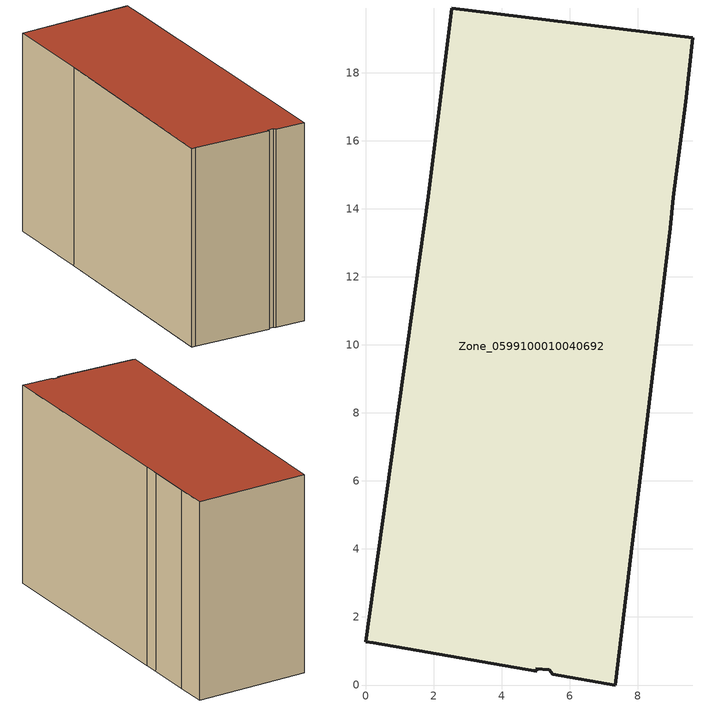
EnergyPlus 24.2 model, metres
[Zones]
Zone_0599100010040692
 floor ground (C_G): 0.22,1.24 0,1.27 1.84,14.35 2.53,19.9 9.61,19.02 9.4,17.14 9.04,14.33 8.95,13.42 7.33,0 5.5,0.32 5.39,0.45 4.99,0.48 5.02,0.4 z0
 wall outside (C_F): 9.4,17.14 9.61,19.02 2.53,19.9 1.84,14.35 0,1.27 0.22,1.24 5.02,0.4 4.99,0.48 5.39,0.45 5.5,0.32 7.33,0 8.95,13.42 9.04,14.33 9.4,17.14 z0:12.57
 roof outside (C_R): 0,1.27 0.22,1.24 5.02,0.4 4.99,0.48 5.39,0.45 5.5,0.32 7.33,0 8.95,13.42 9.04,14.33 9.4,17.14 9.61,19.02 2.53,19.9 1.84,14.35 z12.57
[BUILDING]
Pand.0599100010040692: North Axis=0; Terrain=City; Loads Convergence Tolerance Value=0.04; Temperature Convergence Tolerance Value=0.4; Solar Distribution=FullExterior; Maximum Number of Warmup Days=25; Minimum Number of Warmup Days=1
[Site:Location]
Rotterdam.The.Hague.AP_ZH_NLD Design_Conditions: Latitude=51.96; Longitude=4.45; Time Zone=1; Elevation=-4.5
[SITE:GROUNDTEMPERATURE:BUILDINGSURFACE]
18, 18, 18, 18, 18, 18, 18, 18, 18, 18, 18, 18
[MATERIAL] Thermal Absorptance=0.9; Solar Absorptance=0.7; Visible Absorptance=0.7
Name | Roughness | Thickness | Conductivity | Density | Specific Heat
G.TI.1946 | MediumSmooth | 0.15 | 1 | 540 | 1210
F.TI.1946 | Rough | 0.3 | 0.857143 | 1920 | 840
R.TI.1946 | MediumRough | 0.2 | 0.1 | 1500 | 1000
[CONSTRUCTION]
C_G: G.TI.1946
C_F: F.TI.1946
C_R: R.TI.1946
[ZONE]
Zone_0599100010040692: Type=1; Multiplier=1; Ceiling Height=Autocalculate; Volume=Autocalculate; Floor Area=autocalculate; Part of Total Floor Area=Yes
[ZONEINFILTRATION:DESIGNFLOWRATE]
Infil_Zone_0599100010040692: Zone or ZoneList or Space or SpaceList=Zone_0599100010040692; Schedule=AlwaysOn; Design Flow Rate Calculation Method=Flow/Area; Flow Rate per Floor Area=0.003; Constant Term Coefficient=1; Temperature Term Coefficient=0; Velocity Term Coefficient=0; Velocity Squared Term Coefficient=0
[HVACTEMPLATE:ZONE:IDEALLOADSAIRSYSTEM]
Zone_0599100010040692: Maximum Heating Supply Air Temperature=50; Minimum Cooling Supply Air Temperature=13; Maximum Heating Supply Air Humidity Ratio=0.0156; Minimum Cooling Supply Air Humidity Ratio=0.0077; Heating Limit=NoLimit; Cooling Limit=NoLimit; Dehumidification Control Type=ConstantSensibleHeatRatio; Cooling Sensible Heat Ratio=0.7; Dehumidification Setpoint=60; Humidification Control Type=None; Humidification Setpoint=30; Outdoor Air Method=None; Outdoor Air Flow Rate per Person=0.00944; Outdoor Air Flow Rate per Zone Floor Area=0; Outdoor Air Flow Rate per Zone=0; Demand Controlled Ventilation Type=None; Outdoor Air Economizer Type=NoEconomizer; Heat Recovery Type=None; Sensible Heat Recovery Effectiveness=0.7; Latent Heat Recovery Effectiveness=0.65
[ZONECONTROL:THERMOSTAT]
ThermostatControl_Zone_0599100010040692: Zone or ZoneList=Zone_0599100010040692; Control Type Schedule=DualSetpointControlType; Control 1=Thermostat_Zone_0599100010040692; Temperature Difference Between Cutout And Setpoint=0
[THERMOSTATSETPOINT:DUALSETPOINT]
Thermostat_Zone_0599100010040692: Heating Setpoint Temperature Schedule=HeatingSetpoint_Zone_0599100010040692; Cooling Setpoint Temperature Schedule=CoolingSetpoint_Zone_0599100010040692
[SCHEDULE:COMPACT]
HeatingSetpoint_Zone_0599100010040692: Through: 12/31, For: AllDays, Until: 24:00, 21
CoolingSetpoint_Zone_0599100010040692: Through: 12/31, For: AllDays, Until: 24:00, 24
DualSetpointControlType: Through: 12/31, For: AllDays, Until: 24:00, 4
AlwaysOn: Through: 12/31, For: AllDays, Until: 24:00, 1
